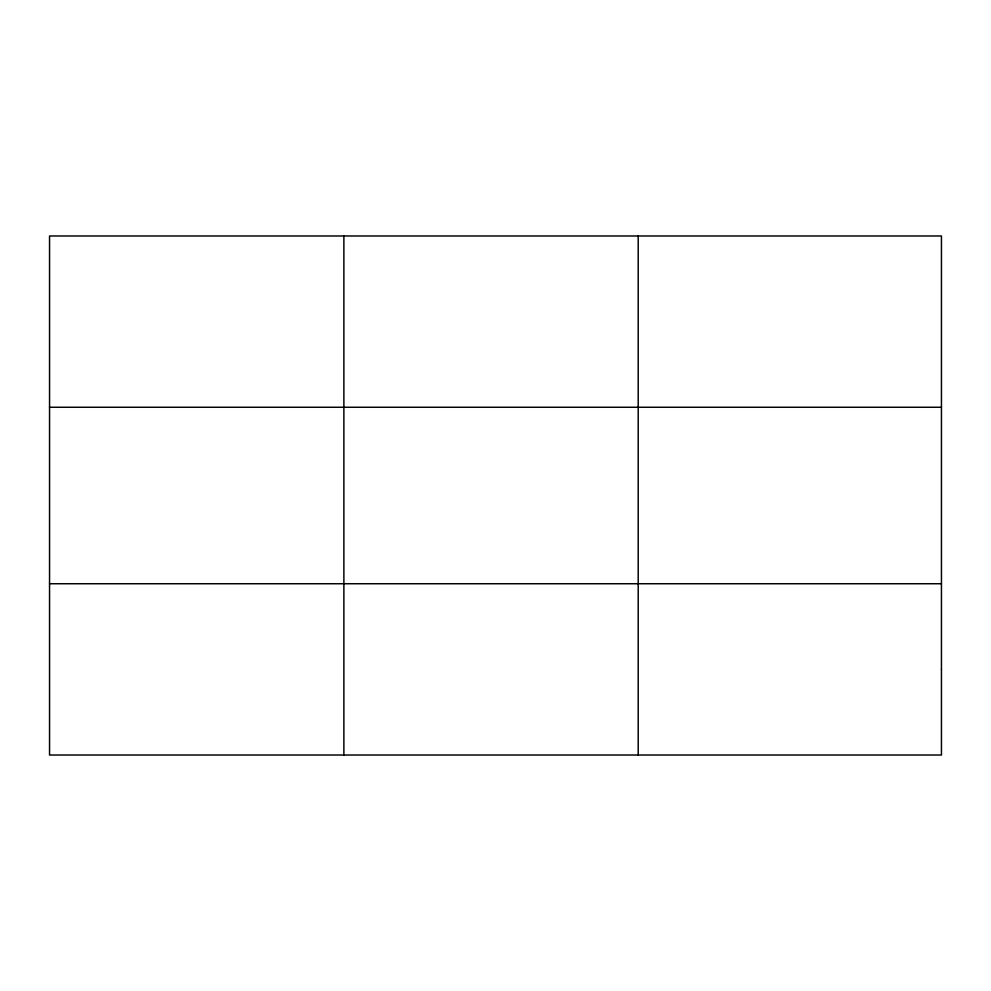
<?xml version="1.0" encoding="UTF-8"?>
<svg xmlns="http://www.w3.org/2000/svg" width="991" height="991" viewBox="0 0 991 991"><rect width="100%" height="100%" fill="white"/><g stroke="black" fill="none" stroke-linecap="round" stroke-linejoin="round"><path stroke-width="1.49" d="M343.877 235.982L343.877 755.018M638.204 235.982L638.204 755.018M49.55 407.264L941.45 407.264M49.55 583.736L941.45 583.736M941.45 669.371L941.45 755.018L49.55 755.018L49.55 235.982L941.45 235.982L941.45 669.371"/></g></svg>
